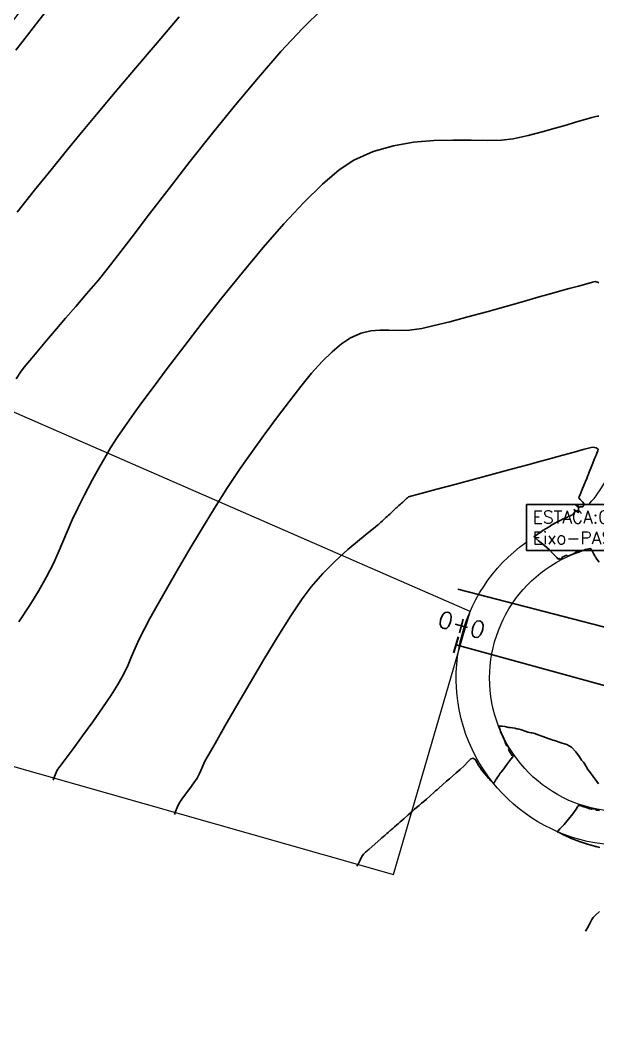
# Model space of a CAD drawing. Header units: millimetres. Extents: x 340454 to 342791, y 6993867 to 6995092.
# Drawn here: x 340669.5 to 340704.2, y 6994443.9 to 6994503.8 of the extents above; entities that cross this region are included whole.
import ezdxf

# ---------------------------------------------------------------- set-up
doc = ezdxf.new("R2010")
doc.units = ezdxf.units.MM
doc.header["$LTSCALE"] = 10
doc.linetypes.add('DASHDOT', pattern=[25.4, 12.7, -6.35, 0, -6.35])
for name, color, linetype in [('_1 TXT_Elementos', 2, 'Continuous'), ('Alinhamento', 7, 'Continuous'), ('T-HM-CURVA_INTERMEDIARIA', 45, 'Continuous'), ('T-HM-CURVA_MESTRA', 20, 'Continuous'), ('U-SC-SECAO_TIPO', 251, 'Continuous'), ('URB-Calçadas', 2, 'Continuous'), ('URB-Quadras', 3, 'Continuous')]:
    doc.layers.add(name, color=color, linetype=linetype)
doc.layers.add('_1 TXT_Estaca', color=4, linetype='Continuous', lineweight=30)
doc.styles.add('Padrao', font='romans.shx', dxfattribs={"height": 1.5})

msp = doc.modelspace()

# ---------------------------------------------------------------- linework, layer by layer
at = {"layer": '_1 TXT_Estaca', "color": 7, "linetype": 'Continuous', "lineweight": 30}
msp.add_line((340695.535, 6994465.944), (340695.799, 6994466.908), dxfattribs=at)
at = {"layer": 'Alinhamento', "color": 1, "linetype": 'Continuous', "lineweight": -3, "flags": 128}
msp.add_lwpolyline([(340695.667, 6994466.426), (340716.099, 6994460.814), (340755.489, 6994449.996), (340767.104, 6994494.731)], dxfattribs=at)
at = {"layer": 'T-HM-CURVA_INTERMEDIARIA', "color": 45, "linetype": 'Continuous', "lineweight": -3, "flags": 128}
for points, elevation in [([(340687.685, 6994504.525), (340686.473, 6994503.333), (340685.175, 6994501.939), (340683.822, 6994500.395), (340682.445, 6994498.753), (340681.074, 6994497.063), (340679.74, 6994495.378), (340678.473, 6994493.749), (340677.305, 6994492.226), (340676.265, 6994490.863), (340675.384, 6994489.709), (340674.693, 6994488.817), (340674.222, 6994488.237), (340673.535, 6994487.44), (340672.881, 6994486.682), (340672.273, 6994485.977), (340671.725, 6994485.338), (340671.247, 6994484.779), (340670.854, 6994484.315), (340670.558, 6994483.958), (340670.255, 6994483.597), (340670.009, 6994483.313), (340669.79, 6994483.05), (340669.568, 6994482.751), (340669.313, 6994482.36)], 723), ([(340679.072, 6994504.024), (340677.754, 6994502.476), (340676.468, 6994500.959), (340675.247, 6994499.513), (340674.125, 6994498.176), (340673.135, 6994496.987), (340672.309, 6994495.985), (340671.405, 6994494.87), (340670.417, 6994493.64), (340669.375, 6994492.331)], 724), ([(340704.202, 6994458.104), (340704.099, 6994458.244), (340703.874, 6994458.549), (340703.649, 6994458.854), (340703.545, 6994458.995), (340703.508, 6994459.057), (340703.459, 6994459.147), (340703.371, 6994459.293), (340703.286, 6994459.406), (340703.185, 6994459.53), (340703.056, 6994459.727), (340702.842, 6994460.031), (340702.58, 6994460.302), (340702.29, 6994460.463), (340702.019, 6994460.553), (340701.84, 6994460.604), (340701.684, 6994460.667), (340701.567, 6994460.71), (340701.466, 6994460.733), (340701.365, 6994460.756), (340701.189, 6994460.82), (340700.855, 6994460.946), (340700.529, 6994461.069), (340700.378, 6994461.125), (340700.292, 6994461.147), (340700.231, 6994461.158), (340700.161, 6994461.171), (340700.07, 6994461.186), (340699.954, 6994461.209), (340699.803, 6994461.26), (340699.577, 6994461.34), (340699.446, 6994461.385), (340699.371, 6994461.395), (340699.303, 6994461.404), (340699.246, 6994461.423), (340699.189, 6994461.442), (340699.05, 6994461.46), (340698.897, 6994461.479), (340698.81, 6994461.489), (340698.73, 6994461.501), (340698.659, 6994461.523), (340698.589, 6994461.545), (340698.425, 6994461.56), (340698.278, 6994461.571), (340698.224, 6994461.578), (340698.26, 6994461.451), (340698.299, 6994461.319), (340698.315, 6994461.233), (340698.353, 6994461.185), (340698.399, 6994461.088), (340698.465, 6994460.945), (340698.519, 6994460.813), (340698.552, 6994460.729), (340698.584, 6994460.688), (340698.631, 6994460.543), (340698.679, 6994460.399), (340698.732, 6994460.403), (340698.766, 6994460.355), (340698.795, 6994460.304), (340698.823, 6994460.257), (340698.843, 6994460.209), (340698.805, 6994460.158), (340698.9, 6994459.987), (340698.998, 6994459.818), (340699.043, 6994459.849), (340699.087, 6994459.798), (340699.056, 6994459.728), (340698.945, 6994459.579), (340698.702, 6994459.259), (340698.458, 6994458.937), (340698.343, 6994458.785), (340698.308, 6994458.739), (340698.274, 6994458.693), (340698.22, 6994458.61), (340698.148, 6994458.5), (340698.084, 6994458.415), (340698.022, 6994458.328), (340697.96, 6994458.212), (340697.911, 6994458.133), (340697.858, 6994458.178), (340697.81, 6994458.233), (340697.769, 6994458.277), (340697.733, 6994458.315), (340697.687, 6994458.368), (340697.628, 6994458.434), (340697.507, 6994458.571), (340697.392, 6994458.705), (340697.291, 6994458.833), (340697.195, 6994458.958), (340697.098, 6994459.08), (340697.003, 6994459.204), (340696.924, 6994459.364), (340696.828, 6994459.553), (340696.694, 6994459.656), (340696.553, 6994459.601), (340696.374, 6994459.437), (340696.16, 6994459.212), (340695.914, 6994458.975), (340695.675, 6994458.765), (340695.467, 6994458.584), (340695.279, 6994458.419), (340695.097, 6994458.26), (340694.85, 6994458.045), (340694.644, 6994457.864), (340694.546, 6994457.779), (340694.492, 6994457.731), (340694.437, 6994457.684), (340694.328, 6994457.589), (340694.11, 6994457.398), (340693.885, 6994457.201), (340693.726, 6994457.062), (340693.598, 6994456.95), (340693.447, 6994456.818), (340693.3, 6994456.69), (340693.183, 6994456.588), (340693.037, 6994456.459), (340692.793, 6994456.247), (340692.527, 6994456.014), (340692.387, 6994455.891), (340692.323, 6994455.836), (340692.26, 6994455.781), (340692.189, 6994455.718), (340692.108, 6994455.647), (340691.983, 6994455.539), (340691.873, 6994455.442), (340691.814, 6994455.391), (340691.762, 6994455.346), (340691.72, 6994455.309), (340691.678, 6994455.272), (340691.595, 6994455.199), (340691.518, 6994455.132), (340691.468, 6994455.088), (340691.431, 6994455.056), (340691.39, 6994455.02), (340691.34, 6994454.977), (340691.291, 6994454.934), (340691.218, 6994454.87), (340691.17, 6994454.828), (340690.98, 6994454.66), (340690.63, 6994454.353), (340690.441, 6994454.186), (340690.398, 6994454.15), (340690.347, 6994454.109), (340690.31, 6994454.076), (340690.232, 6994454.015), (340690.115, 6994453.905), (340690.026, 6994453.756), (340689.912, 6994453.537), (340689.835, 6994453.388), (340689.771, 6994453.27), (340689.721, 6994453.176)], 719), ([(340704.281, 6994454.303), (340704.111, 6994454.341), (340704.061, 6994454.354), (340704.01, 6994454.368), (340703.886, 6994454.401), (340703.666, 6994454.462), (340703.535, 6994454.498), (340703.471, 6994454.518), (340703.407, 6994454.539), (340703.301, 6994454.575), (340703.096, 6994454.644), (340702.894, 6994454.716), (340702.67, 6994454.803), (340702.522, 6994454.865), (340702.416, 6994454.911), (340702.31, 6994454.958), (340702.135, 6994455.042), (340701.878, 6994455.168), (340701.746, 6994455.235), (340701.771, 6994455.295), (340701.881, 6994455.408), (340702.13, 6994455.671), (340702.406, 6994455.989), (340702.656, 6994456.318), (340702.855, 6994456.602), (340702.937, 6994456.726), (340702.973, 6994456.776), (340703, 6994456.826), (340703.062, 6994456.819), (340703.153, 6994456.799), (340703.259, 6994456.76), (340703.453, 6994456.691), (340703.669, 6994456.621), (340703.79, 6994456.585), (340703.817, 6994456.628), (340703.872, 6994456.623), (340703.954, 6994456.604), (340704.036, 6994456.588), (340704.058, 6994456.539), (340704.157, 6994456.525), (340704.257, 6994456.514)], 719), ([(340704.263, 6994450.46), (340704.024, 6994450.256), (340703.865, 6994450.108), (340703.798, 6994449.995), (340703.74, 6994449.876), (340703.654, 6994449.717), (340703.528, 6994449.482), (340703.424, 6994449.29)], 718)]:
    msp.add_lwpolyline(points, dxfattribs=dict(at, elevation=elevation))
at = {"layer": 'T-HM-CURVA_MESTRA', "color": 20, "linetype": 'Continuous', "lineweight": -3, "elevation": 725, "flags": 128}
msp.add_lwpolyline([(340669.291, 6994502.026), (340669.99, 6994502.927), (340670.679, 6994503.807), (340671.362, 6994504.67)], dxfattribs=at)
at = {"layer": 'U-SC-SECAO_TIPO', "color": 251, "linetype": 'DASHDOT', "lineweight": -3}
msp.add_lwpolyline([(340695.774, 6994469.764), (340756.526, 6994453.99), (340779.66, 6994447.984)], dxfattribs=at)
at = {"layer": 'URB-Calçadas', "lineweight": 0}
msp.add_lwpolyline([(340737.938, 6994567.915, -0.173456), (340714.47, 6994467.492, 0.151029), (340713.673, 6994464.648, -1.966639), (340703.027, 6994471.986, 0.168204), (340705.589, 6994474.019, 0.200073), (340724.321, 6994581.895, 0.104086)], format="xyb", dxfattribs=at)
at = {"layer": 'URB-Quadras', "color": 252, "lineweight": 0}
for points in [[(340650.755, 6994687.153), (340636.848, 6994468.33), (340691.911, 6994452.675), (340696.507, 6994468.433), (340655.759, 6994486.201), (340663.462, 6994496.361), (340663.462, 6994496.361), (340672.709, 6994508.513), (340681.312, 6994519.819), (340689.983, 6994531.219), (340691.564, 6994533.298), (340690.432, 6994543.202), (340689.118, 6994554.699), (340687.778, 6994566.424), (340686.234, 6994579.6), (340684.511, 6994594.302), (340684.511, 6994594.302), (340684.119, 6994597.643), (340681.603, 6994615.434), (340679.087, 6994633.224, -0.644246), (340680.917, 6994651.458), (340676.695, 6994658.973), (340673.088, 6994665.393)], [(340815.241, 6994491.926, 0.038213), (340872.813, 6994444.815, 0.427498), (340879.9, 6994446.24), (340906.67, 6994488.537, 0.399537), (340905.329, 6994495.296, -0.090947), (340797.453, 6994605.491, 0.427165), (340790.332, 6994606.713), (340742.106, 6994571.002, 0.26508), (340740.108, 6994566.469, -0.172307), (340715.611, 6994465.576, -0.089172), (340715.611, 6994465.576, -2.016247), (340701.917, 6994473.704, 0.157194), (340704.27, 6994475.674, 0.197995), (340722.466, 6994581.029, 0.104869), (340721.604, 6994582.915), (340685.606, 6994631.482, 0.2535), (340684.742, 6994631.884, -0.18056), (340678.012, 6994633.945)]]:
    msp.add_lwpolyline(points, format="xyb", dxfattribs=at)

# ---------------------------------------------------------------- texts
at = {"layer": '_1 TXT_Estaca', "color": 4, "linetype": 'Continuous', "lineweight": 30, "insert": (340695.866, 6994467.149), "char_height": 1, "attachment_point": 8, "rotation": 344.64284, "style": 'Padrao'}
msp.add_mtext('{\\C1;0+0}', dxfattribs=at)

# ---------------------------------------------------------------- next in the draw order: texts
at = {"layer": '_1 TXT_Elementos', "color": 1, "linetype": 'Continuous', "lineweight": -3, "insert": (340700.253, 6994473.453), "char_height": 0.75, "width": 17.13393, "attachment_point": 4, "style": 'Padrao', "bg_fill": 3, "box_fill_scale": 1.5, "bg_fill_color": 256, "bg_fill_true_color": 13158600, "bg_fill_transparency": 0}
msp.add_mtext('{\\C1;ESTACA:0+00,000\\PEixo-PASSEIO ACESSO RUA C}', dxfattribs=at)

# ---------------------------------------------------------------- next in the draw order: linework, layer by layer
at = {"layer": '_1 TXT_Elementos', "color": 1, "linetype": 'Continuous', "lineweight": -3}
for p, q in [((340699.878, 6994474.828), (340699.878, 6994472.078)), ((340717.592, 6994474.828), (340699.878, 6994474.828)), ((340699.878, 6994472.078), (340717.592, 6994472.078))]:
    msp.add_line(p, q, dxfattribs=at)
at = {"layer": 'T-HM-CURVA_INTERMEDIARIA', "color": 45, "linetype": 'Continuous', "lineweight": -3, "flags": 128}
for points, elevation in [([(340704.211, 6994498.074), (340704.139, 6994498.086), (340704.038, 6994498.059), (340703.789, 6994497.992), (340703.454, 6994497.901), (340703.097, 6994497.805), (340702.765, 6994497.706), (340702.252, 6994497.548), (340701.593, 6994497.351), (340700.822, 6994497.135), (340699.972, 6994496.917), (340699.079, 6994496.72), (340698.388, 6994496.641), (340697.538, 6994496.625), (340696.559, 6994496.638), (340695.477, 6994496.646), (340694.322, 6994496.616), (340693.123, 6994496.516), (340691.906, 6994496.31), (340690.701, 6994495.967), (340689.536, 6994495.452), (340688.67, 6994494.87), (340687.663, 6994494.004), (340686.547, 6994492.905), (340685.355, 6994491.624), (340684.117, 6994490.212), (340682.866, 6994488.72), (340681.633, 6994487.198), (340680.45, 6994485.699), (340679.348, 6994484.272), (340678.359, 6994482.968), (340677.515, 6994481.839), (340676.847, 6994480.935), (340676.388, 6994480.307), (340675.815, 6994479.508), (340675.355, 6994478.832), (340674.968, 6994478.224), (340674.618, 6994477.631), (340674.267, 6994477.001), (340673.877, 6994476.278), (340673.41, 6994475.41), (340673.003, 6994474.621), (340672.672, 6994473.908), (340672.386, 6994473.245), (340672.119, 6994472.601), (340671.841, 6994471.947), (340671.524, 6994471.255), (340671.14, 6994470.496), (340670.661, 6994469.639), (340670.142, 6994468.805), (340669.475, 6994467.806)], 722), ([(340704.207, 6994488.101), (340704.132, 6994488.147), (340704.059, 6994488.164), (340703.985, 6994488.172), (340703.842, 6994488.136), (340703.493, 6994488.042), (340703.002, 6994487.908), (340702.432, 6994487.753), (340701.849, 6994487.595), (340701.378, 6994487.464), (340700.642, 6994487.254), (340699.707, 6994486.988), (340698.638, 6994486.686), (340697.503, 6994486.369), (340696.366, 6994486.058), (340695.294, 6994485.774), (340694.354, 6994485.538), (340693.61, 6994485.371), (340692.867, 6994485.266), (340692.221, 6994485.243), (340691.641, 6994485.257), (340691.094, 6994485.265), (340690.549, 6994485.222), (340689.976, 6994485.083), (340689.342, 6994484.804), (340688.803, 6994484.454), (340688.235, 6994483.977), (340687.638, 6994483.384), (340687.013, 6994482.686), (340686.359, 6994481.895), (340685.677, 6994481.023), (340684.966, 6994480.081), (340684.228, 6994479.08), (340683.462, 6994478.031), (340682.734, 6994476.995), (340681.969, 6994475.839), (340681.187, 6994474.605), (340680.41, 6994473.338), (340679.658, 6994472.08), (340678.953, 6994470.873), (340678.315, 6994469.763), (340677.766, 6994468.791), (340677.326, 6994468), (340677.017, 6994467.434), (340676.681, 6994466.775), (340676.434, 6994466.224), (340676.229, 6994465.729), (340676.019, 6994465.237), (340675.76, 6994464.694), (340675.404, 6994464.048), (340675.008, 6994463.419), (340674.488, 6994462.653), (340673.898, 6994461.817), (340673.293, 6994460.98), (340672.727, 6994460.21), (340672.255, 6994459.574), (340671.931, 6994459.142), (340671.809, 6994458.981), (340671.766, 6994458.92), (340671.715, 6994458.794), (340671.613, 6994458.543), (340671.529, 6994458.335)], 721)]:
    msp.add_lwpolyline(points, dxfattribs=dict(at, elevation=elevation))
at = {"layer": 'T-HM-CURVA_MESTRA', "color": 20, "linetype": 'Continuous', "lineweight": -3, "elevation": 720, "flags": 128}
msp.add_lwpolyline([(340704.232, 6994471.381), (340704.145, 6994471.484), (340704.062, 6994471.621), (340704.014, 6994471.706), (340703.98, 6994471.747), (340703.945, 6994471.808), (340703.898, 6994471.89), (340703.813, 6994472.051), (340703.72, 6994472.198), (340703.628, 6994472.182), (340703.555, 6994472.157), (340703.496, 6994472.152), (340703.4, 6994472.131), (340703.343, 6994472.107), (340703.29, 6994472.084), (340703.224, 6994472.073), (340703.164, 6994472.05), (340703.093, 6994472.023), (340703.036, 6994472.003), (340702.978, 6994471.984), (340702.903, 6994471.981), (340702.82, 6994471.973), (340702.755, 6994471.927), (340702.688, 6994471.877), (340702.509, 6994471.802), (340702.349, 6994471.741), (340702.302, 6994471.791), (340702.15, 6994471.73), (340702.002, 6994471.667), (340702.023, 6994471.621), (340701.973, 6994471.576), (340701.892, 6994471.544), (340701.853, 6994471.601), (340701.78, 6994471.564), (340701.692, 6994471.661), (340701.486, 6994471.886), (340701.23, 6994472.144), (340700.98, 6994472.365), (340700.764, 6994472.54), (340700.605, 6994472.666), (340700.422, 6994472.814), (340700.331, 6994472.893), (340700.37, 6994472.927), (340700.418, 6994472.96), (340700.543, 6994473.048), (340700.763, 6994473.201), (340700.883, 6994473.285), (340700.939, 6994473.324), (340700.989, 6994473.356), (340701.052, 6994473.396), (340701.23, 6994473.503), (340701.4, 6994473.605), (340701.48, 6994473.652), (340701.584, 6994473.707), (340701.773, 6994473.807), (340701.893, 6994473.87), (340701.968, 6994473.909), (340702.043, 6994473.948), (340702.168, 6994474.006), (340702.28, 6994474.058), (340702.332, 6994474.082), (340702.385, 6994474.106), (340702.468, 6994474.142), (340702.546, 6994474.175), (340702.628, 6994474.209), (340702.727, 6994474.33), (340702.819, 6994474.458), (340702.765, 6994474.497), (340702.717, 6994474.529), (340702.769, 6994474.5), (340702.836, 6994474.456), (340702.929, 6994474.395), (340703.007, 6994474.346), (340702.964, 6994474.374), (340702.92, 6994474.404), (340702.988, 6994474.456), (340703.001, 6994474.537), (340703, 6994474.641), (340702.903, 6994474.726), (340702.83, 6994474.798), (340702.949, 6994474.741), (340703.061, 6994474.669), (340703.124, 6994474.687), (340703.183, 6994474.691), (340703.249, 6994474.7), (340703.299, 6994474.77), (340703.335, 6994474.859), (340703.251, 6994474.969), (340703.098, 6994475.139), (340703.014, 6994475.24), (340703.036, 6994475.305), (340703.069, 6994475.371), (340703.134, 6994475.529), (340703.198, 6994475.683), (340703.22, 6994475.738), (340703.243, 6994475.792), (340703.312, 6994475.961), (340703.379, 6994476.126), (340703.416, 6994476.215), (340703.488, 6994476.394), (340703.559, 6994476.57), (340703.587, 6994476.64), (340703.663, 6994476.828), (340703.737, 6994477.013), (340703.758, 6994477.065), (340703.811, 6994477.198), (340703.914, 6994477.458), (340703.983, 6994477.633), (340704.045, 6994477.79), (340704.088, 6994477.902), (340704.149, 6994478.041), (340704.18, 6994478.137), (340704.124, 6994478.183), (340704.053, 6994478.22), (340703.956, 6994478.244), (340703.83, 6994478.258), (340703.667, 6994478.219), (340703.282, 6994478.116), (340702.728, 6994477.966), (340702.06, 6994477.783), (340701.333, 6994477.585), (340700.6, 6994477.386), (340699.956, 6994477.212), (340699.04, 6994476.965), (340697.946, 6994476.67), (340696.766, 6994476.352), (340695.592, 6994476.035), (340694.517, 6994475.745), (340693.633, 6994475.506), (340693.034, 6994475.344), (340692.811, 6994475.283), (340692.771, 6994475.252), (340692.731, 6994475.219), (340692.691, 6994475.182), (340692.65, 6994475.143), (340692.567, 6994475.067), (340692.49, 6994474.996), (340692.446, 6994474.956), (340692.395, 6994474.908), (340692.327, 6994474.845), (340692.239, 6994474.764), (340692.163, 6994474.694), (340692.124, 6994474.658), (340692.084, 6994474.622), (340692.043, 6994474.583), (340692, 6994474.544), (340691.919, 6994474.468), (340691.841, 6994474.397), (340691.777, 6994474.337), (340691.735, 6994474.299), (340691.688, 6994474.256), (340691.623, 6994474.195), (340691.543, 6994474.121), (340691.466, 6994474.051), (340691.406, 6994473.995), (340691.361, 6994473.954), (340691.323, 6994473.919), (340691.279, 6994473.879), (340691.228, 6994473.831), (340691.164, 6994473.772), (340691.105, 6994473.717), (340691.059, 6994473.675), (340691.021, 6994473.64), (340690.966, 6994473.589), (340690.823, 6994473.48), (340690.438, 6994473.18), (340689.871, 6994472.72), (340689.182, 6994472.132), (340688.431, 6994471.447), (340687.678, 6994470.696), (340686.982, 6994469.912), (340686.444, 6994469.183), (340685.764, 6994468.158), (340684.987, 6994466.923), (340684.159, 6994465.56), (340683.325, 6994464.156), (340682.528, 6994462.794), (340681.815, 6994461.558), (340681.23, 6994460.534), (340680.818, 6994459.806), (340680.624, 6994459.458), (340680.486, 6994459.178), (340680.391, 6994458.954), (340680.293, 6994458.731), (340680.147, 6994458.456), (340679.956, 6994458.165), (340679.711, 6994457.828), (340679.455, 6994457.487), (340679.231, 6994457.183), (340679.084, 6994456.958), (340678.954, 6994456.687), (340678.867, 6994456.455), (340678.801, 6994456.273)], dxfattribs=at)

doc.saveas('drawing.dxf')
